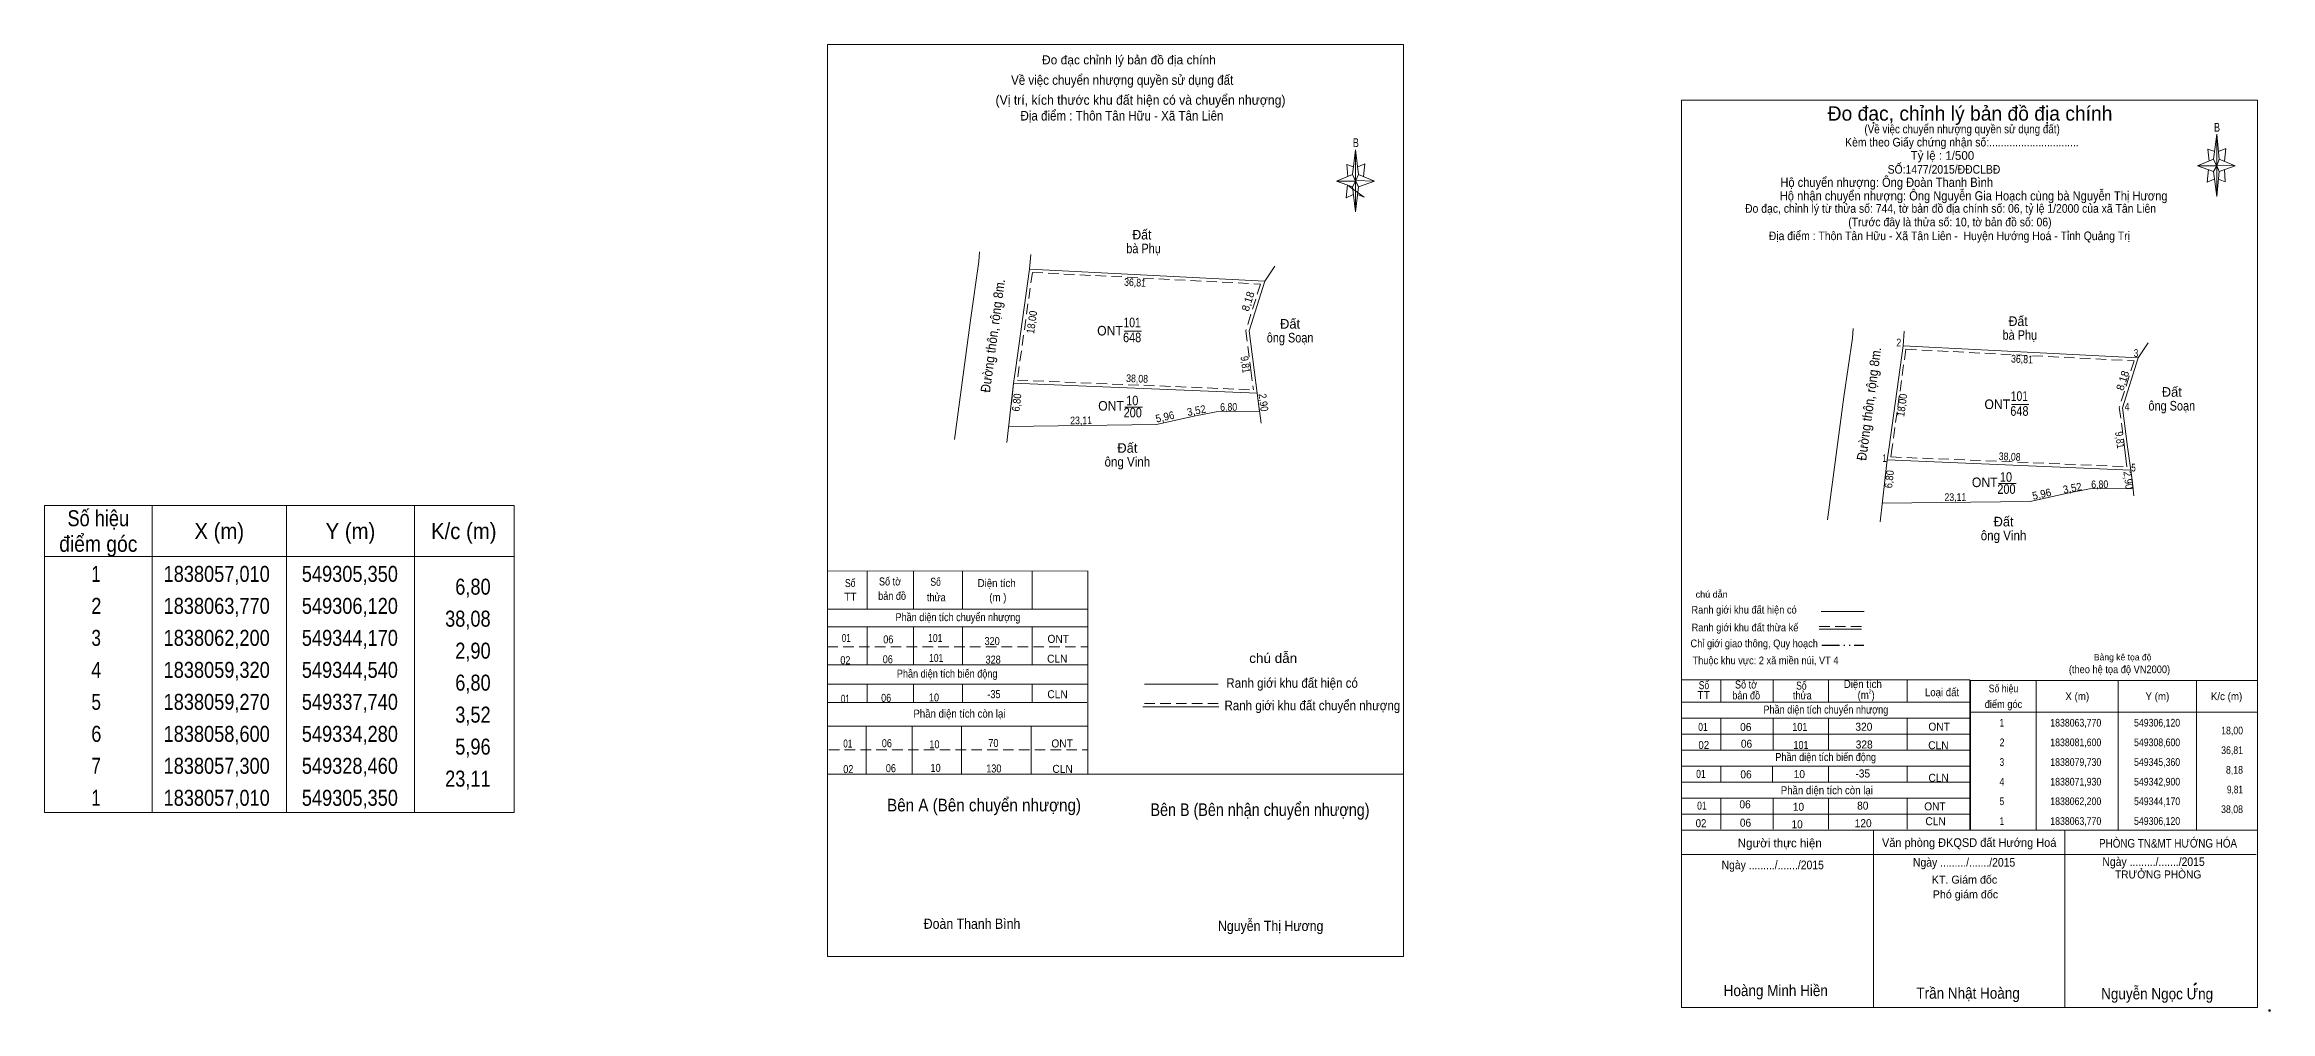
# Model space of a CAD drawing. Header units: metres. Extents: x 549018 to 549836, y 1837975 to 1838129.
# Drawn here: x 549018.2 to 549366, y 1837977.6 to 1838128.7 of the extents above; entities that cross this region are included whole.
import ezdxf
from ezdxf.enums import TextEntityAlignment as Align

# ---------------------------------------------------------------- set-up
doc = ezdxf.new("R2010")
doc.units = ezdxf.units.M
doc.header["$LTSCALE"] = 0.55
doc.header["$PDMODE"] = 32
doc.header["$PDSIZE"] = 0.275
for name, pattern in [('DASH_DOUBLE_DOT', [9.2, 5, -1.2, 0.3, -1.2, 0.3, -1.2]), ('DOTTED', [1.5, 0.3, -1.2]), ('MEDIUM_DASHED', [4.5, 3, -1.5])]:
    doc.linetypes.add(name, pattern=pattern)
for name, color, linetype, lineweight in [('1', 7, 'DOTTED', 13), ('10', 7, 'Continuous', 13), ('12', 7, 'Continuous', 13), ('15', 7, 'Continuous', 13), ('17', 7, 'Continuous', 13), ('18', 7, 'Continuous', 13), ('20', 7, 'Continuous', 13), ('21', 7, 'Continuous', 13), ('23', 7, 'Continuous', 13), ('63', 7, 'Continuous', 13)]:
    doc.layers.add(name, color=color, linetype=linetype, lineweight=lineweight)

msp = doc.modelspace()

# ---------------------------------------------------------------- hatches: boundary and pattern name
at = {"layer": '21'}
msp.add_hatch(color=256, dxfattribs=at).paths.add_polyline_path([(549354.38, 1837981.91), (549354.42, 1837981.94), (549354.43, 1837981.99), (549354.4, 1837982.02), (549354.36, 1837982.04), (549354.32, 1837982.02), (549354.28, 1837982), (549354.01, 1837981.7), (549354.08, 1837981.7)])

# ---------------------------------------------------------------- linework, layer by layer
at = {"layer": '1', "linetype": 'Continuous'}
for points in [[(549169.94, 1838077.86), (549172.13, 1838093.61), (549208.89, 1838091.74), (549206.43, 1838083.94), (549207.22, 1838077.86)], [(549306.41, 1838065.85), (549308.6, 1838081.6), (549345.36, 1838079.73), (549342.9, 1838071.93), (549343.69, 1838065.85)], [(549207.22, 1838077.86), (549207.7, 1838074.21), (549169.65, 1838075.78), (549169.94, 1838077.86)], [(549168.59, 1838066.48), (549169.65, 1838075.78), (549207.7, 1838074.21), (549208.07, 1838071.33), (549201.27, 1838071.28), (549197.81, 1838070.61), (549191.99, 1838069.31), (549168.88, 1838069.02)], [(549305.02, 1838054.11), (549306.12, 1838063.77), (549344.17, 1838062.2), (549344.54, 1838059.32), (549337.74, 1838059.27), (549334.28, 1838058.6), (549328.46, 1838057.3), (549305.35, 1838057.01)], [(549343.69, 1838065.85), (549344.17, 1838062.2), (549306.12, 1838063.77), (549306.41, 1838065.85)]]:
    msp.add_lwpolyline(points, dxfattribs=at)
at = {"layer": '10'}
for p, q in [((549208.89, 1838091.74), (549210.45, 1838094.08)), ((549208.89, 1838091.74), (549210.45, 1838094.08)), ((549208.89, 1838091.74), (549210.45, 1838094.08)), ((549208.89, 1838091.74), (549210.45, 1838094.08)), ((549208.89, 1838091.74), (549210.45, 1838094.08)), ((549208.89, 1838091.74), (549210.45, 1838094.08)), ((549208.89, 1838091.74), (549210.45, 1838094.08)), ((549208.89, 1838091.74), (549210.45, 1838094.08)), ((549208.89, 1838091.74), (549210.45, 1838094.08)), ((549208.89, 1838091.74), (549210.45, 1838094.08)), ((549208.89, 1838091.74), (549210.45, 1838094.08)), ((549208.89, 1838091.74), (549210.45, 1838094.08)), ((549208.89, 1838091.74), (549210.45, 1838094.08)), ((549208.89, 1838091.74), (549210.45, 1838094.08)), ((549208.89, 1838091.74), (549210.45, 1838094.08)), ((549345.36, 1838079.73), (549346.92, 1838082.07)), ((549345.36, 1838079.73), (549346.92, 1838082.07)), ((549345.36, 1838079.73), (549346.92, 1838082.07)), ((549345.36, 1838079.73), (549346.92, 1838082.07)), ((549345.36, 1838079.73), (549346.92, 1838082.07)), ((549345.36, 1838079.73), (549346.92, 1838082.07)), ((549345.36, 1838079.73), (549346.92, 1838082.07)), ((549345.36, 1838079.73), (549346.92, 1838082.07)), ((549345.36, 1838079.73), (549346.92, 1838082.07)), ((549345.36, 1838079.73), (549346.92, 1838082.07)), ((549345.36, 1838079.73), (549346.92, 1838082.07)), ((549345.36, 1838079.73), (549346.92, 1838082.07)), ((549345.36, 1838079.73), (549346.92, 1838082.07)), ((549345.36, 1838079.73), (549346.92, 1838082.07)), ((549345.36, 1838079.73), (549346.92, 1838082.07)), ((549169.65, 1838075.78), (549169.29, 1838072.62)), ((549306.12, 1838063.77), (549305.76, 1838060.61))]:
    msp.add_line(p, q, dxfattribs=at)
at = {"layer": '10', "linetype": 'MEDIUM_DASHED'}
for p, q in [((549172.57, 1838093.09), (549208.21, 1838091.27)), ((549309.04, 1838081.08), (549344.69, 1838079.26))]:
    msp.add_line(p, q, dxfattribs=at)
at = {"layer": '10'}
for points in [[(549172.13, 1838093.61), (549208.89, 1838091.74), (549210.45, 1838094.08)], [(549308.6, 1838081.6), (549345.36, 1838079.73), (549346.92, 1838082.07)]]:
    msp.add_lwpolyline(points, dxfattribs=at)
at = {"layer": '12'}
msp.add_line((549140.55, 1837986.15), (549230.55, 1837986.15), dxfattribs=at)
at = {"layer": '15'}
for p, q in [((549186.93, 1838083.93), (549189.64, 1838083.93)), ((549169.65, 1838075.78), (549207.7, 1838074.21)), ((549187.01, 1838072.05), (549189.79, 1838072.05)), ((549197.81, 1838070.61), (549191.99, 1838069.31)), ((549325.55, 1838072.43), (549328.26, 1838072.43)), ((549168.88, 1838069.02), (549191.99, 1838069.31)), ((549306.12, 1838063.77), (549344.17, 1838062.2)), ((549323.51, 1838060.1), (549326.29, 1838060.1)), ((549305.35, 1838057.01), (549328.46, 1838057.3)), ((549334.28, 1838058.6), (549328.46, 1838057.3))]:
    msp.add_line(p, q, dxfattribs=at)
at = {"layer": '15', "linetype": 'MEDIUM_DASHED'}
for p, q in [((549170.23, 1838076.26), (549207.12, 1838074.73)), ((549306.7, 1838064.25), (549343.59, 1838062.72))]:
    msp.add_line(p, q, dxfattribs=at)
at = {"layer": '15'}
for points in [[(549208.07, 1838071.33), (549201.27, 1838071.28), (549197.81, 1838070.61)], [(549344.54, 1838059.32), (549337.74, 1838059.27), (549334.28, 1838058.6)]]:
    msp.add_lwpolyline(points, dxfattribs=at)
at = {"layer": '17'}
for p, q in [((549140.55, 1837986.15), (549140.55, 1838128.71)), ((549222.61, 1838108.37), (549223.07, 1838112.27)), ((549223.51, 1838108.37), (549226.01, 1838107.37)), ((549222.61, 1838106.47), (549220.11, 1838107.37)), ((549222.03, 1838106.59), (549224.41, 1838104.87)), ((549223.51, 1838106.47), (549223.07, 1838102.57)), ((549224.41, 1838104.87), (549223.37, 1838105.27)), ((549181.29, 1838046.41), (549140.61, 1838046.43)), ((549146.77, 1838046.41), (549146.77, 1838040.45)), ((549153.98, 1838046.41), (549153.98, 1838040.45)), ((549161.65, 1838046.41), (549161.65, 1838040.45)), ((549172.54, 1838046.41), (549172.54, 1838040.45)), ((549181.23, 1838046.41), (549181.23, 1838014.65)), ((549140.61, 1838040.45), (549181.23, 1838040.45)), ((549140.55, 1838037.67), (549181.23, 1838037.67)), ((549146.77, 1838037.67), (549146.77, 1838031.77)), ((549153.98, 1838037.67), (549153.98, 1838031.77)), ((549161.65, 1838037.67), (549161.65, 1838031.77)), ((549172.54, 1838037.67), (549172.54, 1838031.77)), ((549140.61, 1838031.77), (549181.17, 1838031.77)), ((549140.55, 1838028.74), (549181.23, 1838028.74)), ((549146.77, 1838028.74), (549146.77, 1838025.85)), ((549153.98, 1838028.74), (549153.98, 1838025.85)), ((549161.65, 1838028.74), (549161.65, 1838025.85)), ((549172.54, 1838028.74), (549172.54, 1838025.85)), ((549190.09, 1838028.75), (549201.59, 1838028.75)), ((549140.55, 1838025.85), (549181.1, 1838025.85)), ((549189.83, 1838025.21), (549201.73, 1838025.21)), ((549140.55, 1838022.19), (549181.23, 1838022.19)), ((549146.6, 1838022.19), (549146.6, 1838014.65)), ((549153.81, 1838022.19), (549153.81, 1838014.65)), ((549161.48, 1838022.19), (549161.48, 1838014.65)), ((549172.37, 1838022.19), (549172.37, 1838014.65)), ((549140.55, 1838014.65), (549230.55, 1838014.65))]:
    msp.add_line(p, q, dxfattribs=at)
at = {"layer": '17', "linetype": 'MEDIUM_DASHED'}
for p, q in [((549140.55, 1838034.56), (549181.23, 1838034.56)), ((549190.07, 1838025.71), (549201.87, 1838025.71)), ((549140.77, 1838018.45), (549181.23, 1838018.45))]:
    msp.add_line(p, q, dxfattribs=at)
at = {"layer": '17'}
for points in [[(549140.55, 1838128.71), (549230.55, 1838128.71), (549230.55, 1837986.15)], [(549223.07, 1838107.37), (549222.61, 1838108.37), (549220.11, 1838107.37)], [(549222.77, 1838109.57), (549221.71, 1838109.97), (549221.87, 1838108.07)], [(549223.41, 1838109.57), (549224.51, 1838110.07), (549224.31, 1838108.07)], [(549221.81, 1838106.77), (549221.61, 1838104.77), (549222.71, 1838105.27)], [(549223.07, 1838107.37), (549223.51, 1838106.47), (549226.01, 1838107.37)]]:
    msp.add_lwpolyline(points, dxfattribs=at)
for points in [[(549223.07, 1838112.27), (549223.51, 1838108.37), (549223.07, 1838107.37)], [(549223.07, 1838107.37), (549220.11, 1838107.37), (549222.61, 1838108.37), (549223.51, 1838106.47), (549226.01, 1838107.37), (549223.07, 1838107.47)], [(549223.07, 1838107.37), (549223.07, 1838102.57), (549222.57, 1838106.47)]]:
    msp.add_lwpolyline(points, close=True, dxfattribs=at)
at = {"layer": '18'}
for p, q in [((549208.89, 1838091.74), (549206.43, 1838083.94)), ((549208.89, 1838091.74), (549206.43, 1838083.94)), ((549208.89, 1838091.74), (549206.43, 1838083.94)), ((549345.36, 1838079.73), (549342.9, 1838071.93)), ((549345.36, 1838079.73), (549342.9, 1838071.93)), ((549345.36, 1838079.73), (549342.9, 1838071.93))]:
    msp.add_line(p, q, dxfattribs=at)
at = {"layer": '21'}
for p, q in [((549357.11, 1838110.77), (549357.61, 1838114.67)), ((549357.11, 1838108.87), (549354.61, 1838109.77)), ((549358.01, 1838108.87), (549357.61, 1838104.97)), ((549358.01, 1838110.77), (549360.51, 1838109.77)), ((549358.81, 1838109.17), (549358.91, 1838107.27)), ((549358.91, 1838107.27), (549357.91, 1838107.67)), ((549295.81, 1838040.07), (549302.53, 1838040.07)), ((549295.51, 1838037.35), (549302.09, 1838037.35)), ((549273.97, 1838029.41), (549319.05, 1838029.41)), ((549280.15, 1838029.41), (549280.15, 1838025.99)), ((549288.29, 1838029.41), (549288.29, 1838025.91)), ((549296.95, 1838029.41), (549296.95, 1838025.91)), ((549309.25, 1838029.41), (549309.25, 1838025.91)), ((549319.05, 1838029.41), (549319.05, 1838005.91)), ((549273.97, 1838025.91), (549319.05, 1838025.91)), ((549273.97, 1838023.41), (549319.05, 1838023.41)), ((549273.97, 1838020.91), (549319.05, 1838020.91)), ((549280.15, 1838023.41), (549280.15, 1838018.41)), ((549288.29, 1838023.41), (549288.29, 1838018.41)), ((549296.95, 1838023.41), (549296.95, 1838018.41)), ((549309.25, 1838023.41), (549309.25, 1838018.41)), ((549273.97, 1838018.41), (549319.05, 1838018.41)), ((549273.97, 1838015.91), (549319.05, 1838015.91)), ((549280.15, 1838015.91), (549280.15, 1838013.41)), ((549288.19, 1838015.91), (549288.19, 1838013.41)), ((549296.95, 1838015.91), (549296.95, 1838013.41)), ((549309.25, 1838015.91), (549309.25, 1838013.41)), ((549273.97, 1838013.41), (549319.05, 1838013.41)), ((549273.97, 1838010.91), (549319.05, 1838010.91)), ((549280.15, 1838010.91), (549280.15, 1838006.09)), ((549288.29, 1838010.91), (549288.29, 1838006.09)), ((549296.95, 1838010.91), (549296.95, 1838006.09)), ((549309.25, 1838010.91), (549309.25, 1838006.09)), ((549273.97, 1838008.41), (549319.05, 1838008.41)), ((549273.97, 1838005.91), (549363.97, 1838005.91)), ((549303.97, 1838005.91), (549303.97, 1837978.21)), ((549333.87, 1838005.91), (549333.87, 1837978.21)), ((549273.97, 1838002.11), (549363.77, 1838002.11))]:
    msp.add_line(p, q, dxfattribs=at)
at = {"layer": '21', "linetype": 'MEDIUM_DASHED'}
msp.add_line((549295.51, 1838037.75), (549302.3, 1838037.75), dxfattribs=at)
at = {"layer": '21', "linetype": 'DASH_DOUBLE_DOT', "lineweight": 25}
msp.add_line((549295.93, 1838034.81), (549302.47, 1838034.81), dxfattribs=at)
at = {"layer": '21'}
for points in [[(549273.97, 1838120.01), (549363.97, 1838120.01), (549363.97, 1837978.21), (549273.97, 1837978.21)], [(549357.61, 1838114.67), (549358.01, 1838110.77), (549357.61, 1838109.77)], [(549357.61, 1838109.77), (549354.61, 1838109.77), (549357.11, 1838110.77), (549358.01, 1838108.87), (549360.51, 1838109.77), (549357.61, 1838109.87)], [(549357.61, 1838109.77), (549357.61, 1838104.97), (549357.11, 1838108.87)], [(549354.38, 1837981.91), (549354.42, 1837981.94), (549354.43, 1837981.99), (549354.4, 1837982.02), (549354.36, 1837982.04), (549354.32, 1837982.02), (549354.28, 1837982), (549354.01, 1837981.7), (549354.08, 1837981.7)]]:
    msp.add_lwpolyline(points, close=True, dxfattribs=at)
for points in [[(549357.31, 1838111.97), (549356.21, 1838112.37), (549356.41, 1838110.47)], [(549357.91, 1838111.97), (549359.01, 1838112.47), (549358.81, 1838110.47)], [(549357.61, 1838109.77), (549357.11, 1838110.77), (549354.61, 1838109.77)], [(549356.31, 1838109.17), (549356.11, 1838107.17), (549357.21, 1838107.67)], [(549357.61, 1838109.77), (549358.01, 1838108.87), (549360.51, 1838109.77)]]:
    msp.add_lwpolyline(points, dxfattribs=at)
msp.add_point((549365.87, 1837977.71), dxfattribs=at)
at = {"layer": '23'}
for p, q in [((549172.32, 1838095.89), (549172.13, 1838093.61)), ((549172.32, 1838095.89), (549172.13, 1838093.61)), ((549172.32, 1838095.89), (549172.13, 1838093.61)), ((549172.32, 1838095.89), (549172.13, 1838093.61)), ((549308.79, 1838083.88), (549308.6, 1838081.6)), ((549308.79, 1838083.88), (549308.6, 1838081.6)), ((549308.79, 1838083.88), (549308.6, 1838081.6)), ((549308.79, 1838083.88), (549308.6, 1838081.6)), ((549169.94, 1838077.86), (549169.65, 1838075.78))]:
    msp.add_line(p, q, dxfattribs=at)
at = {"layer": '23', "linetype": 'MEDIUM_DASHED'}
msp.add_line((549172.57, 1838093.09), (549170.23, 1838076.26), dxfattribs=at)
at = {"layer": '23'}
for points in [[(549164.33, 1838096.31), (549164.21, 1838094.82), (549162.89, 1838085.64), (549160.39, 1838066.97)], [(549164.33, 1838096.31), (549164.21, 1838094.82), (549162.89, 1838085.64)], [(549164.33, 1838096.31), (549164.21, 1838094.82), (549162.89, 1838085.64)], [(549300.8, 1838084.3), (549300.68, 1838082.81), (549299.36, 1838073.63), (549296.78, 1838054.41)], [(549300.8, 1838084.3), (549300.68, 1838082.81), (549299.36, 1838073.63)], [(549300.8, 1838084.3), (549300.68, 1838082.81), (549299.36, 1838073.63)], [(549308.6, 1838081.6), (549306.41, 1838065.85), (549306.12, 1838063.77)]]:
    msp.add_lwpolyline(points, dxfattribs=at)
at = {"layer": '23', "linetype": 'MEDIUM_DASHED'}
msp.add_lwpolyline([(549309.04, 1838081.08), (549306.91, 1838065.78), (549306.7, 1838064.25)], dxfattribs=at)
at = {"layer": '63'}
for p, q in [((549208.89, 1838091.74), (549210.45, 1838094.08)), ((549208.89, 1838091.74), (549210.45, 1838094.08)), ((549208.89, 1838091.74), (549210.45, 1838094.08)), ((549208.89, 1838091.74), (549210.45, 1838094.08)), ((549208.89, 1838091.74), (549210.45, 1838094.08)), ((549208.89, 1838091.74), (549210.45, 1838094.08)), ((549208.89, 1838091.74), (549210.45, 1838094.08)), ((549208.89, 1838091.74), (549210.45, 1838094.08)), ((549208.89, 1838091.74), (549210.45, 1838094.08)), ((549208.89, 1838091.74), (549210.45, 1838094.08)), ((549208.89, 1838091.74), (549210.45, 1838094.08)), ((549208.89, 1838091.74), (549210.45, 1838094.08)), ((549208.89, 1838091.74), (549206.43, 1838083.94)), ((549208.89, 1838091.74), (549206.43, 1838083.94)), ((549208.89, 1838091.74), (549206.43, 1838083.94)), ((549208.89, 1838091.74), (549206.43, 1838083.94)), ((549208.89, 1838091.74), (549206.43, 1838083.94)), ((549208.89, 1838091.74), (549206.43, 1838083.94)), ((549208.89, 1838091.74), (549206.43, 1838083.94)), ((549208.89, 1838091.74), (549206.43, 1838083.94)), ((549208.89, 1838091.74), (549206.43, 1838083.94)), ((549208.89, 1838091.74), (549206.43, 1838083.94)), ((549208.89, 1838091.74), (549206.43, 1838083.94)), ((549208.89, 1838091.74), (549206.43, 1838083.94)), ((549345.36, 1838079.73), (549346.92, 1838082.07)), ((549345.36, 1838079.73), (549346.92, 1838082.07)), ((549345.36, 1838079.73), (549346.92, 1838082.07)), ((549345.36, 1838079.73), (549346.92, 1838082.07)), ((549345.36, 1838079.73), (549346.92, 1838082.07)), ((549345.36, 1838079.73), (549346.92, 1838082.07)), ((549345.36, 1838079.73), (549346.92, 1838082.07)), ((549345.36, 1838079.73), (549346.92, 1838082.07)), ((549345.36, 1838079.73), (549346.92, 1838082.07)), ((549345.36, 1838079.73), (549346.92, 1838082.07)), ((549345.36, 1838079.73), (549346.92, 1838082.07)), ((549345.36, 1838079.73), (549346.92, 1838082.07)), ((549345.36, 1838079.73), (549342.9, 1838071.93)), ((549345.36, 1838079.73), (549342.9, 1838071.93)), ((549345.36, 1838079.73), (549342.9, 1838071.93)), ((549345.36, 1838079.73), (549342.9, 1838071.93)), ((549345.36, 1838079.73), (549342.9, 1838071.93)), ((549345.36, 1838079.73), (549342.9, 1838071.93)), ((549345.36, 1838079.73), (549342.9, 1838071.93)), ((549345.36, 1838079.73), (549342.9, 1838071.93)), ((549345.36, 1838079.73), (549342.9, 1838071.93)), ((549345.36, 1838079.73), (549342.9, 1838071.93)), ((549345.36, 1838079.73), (549342.9, 1838071.93)), ((549345.36, 1838079.73), (549342.9, 1838071.93)), ((549207.7, 1838074.21), (549207.91, 1838072.62)), ((549207.91, 1838072.62), (549208.3, 1838069.51)), ((549343.19, 1838065.78), (549343.59, 1838062.72)), ((549344.17, 1838062.2), (549344.38, 1838060.61)), ((549344.38, 1838060.61), (549344.68, 1838058.19)), ((549035.04, 1838056.67), (549035.04, 1838008.67)), ((549056.04, 1838056.67), (549056.04, 1838008.67)), ((549076.04, 1838056.67), (549076.04, 1838008.67)), ((549018.24, 1838048.67), (549091.64, 1838048.67)), ((549329.42, 1838029.29), (549329.42, 1838005.93)), ((549342.23, 1838029.29), (549342.23, 1838005.93)), ((549354.45, 1838029.29), (549354.45, 1838005.93)), ((549319.16, 1838024.38), (549363.97, 1838024.38))]:
    msp.add_line(p, q, dxfattribs=at)
at = {"layer": '63', "linetype": 'MEDIUM_DASHED'}
for p, q in [((549208.21, 1838091.27), (549205.92, 1838083.98)), ((549205.92, 1838083.98), (549206.72, 1838077.8)), ((549206.72, 1838077.79), (549207.12, 1838074.73))]:
    msp.add_line(p, q, dxfattribs=at)
at = {"layer": '63'}
for points in [[(549206.43, 1838083.94), (549207.22, 1838077.86), (549207.7, 1838074.21)], [(549342.9, 1838071.93), (549343.69, 1838065.85), (549344.17, 1838062.2)]]:
    msp.add_lwpolyline(points, dxfattribs=at)
at = {"layer": '63', "linetype": 'MEDIUM_DASHED'}
msp.add_lwpolyline([(549344.69, 1838079.26), (549342.39, 1838071.97), (549343.19, 1838065.79)], dxfattribs=at)
at = {"layer": '63'}
for points in [[(549018.24, 1838056.67), (549091.64, 1838056.67), (549091.64, 1838008.67), (549018.24, 1838008.67)], [(549319.16, 1838029.29), (549363.97, 1838029.29), (549363.97, 1838005.93), (549319.16, 1838005.93)]]:
    msp.add_lwpolyline(points, close=True, dxfattribs=at)

# ---------------------------------------------------------------- texts
at = {"layer": '1'}
for s, width, p in [('ONT', 0.95, (549184.71, 1838083.23)), ('648', 0.85, (549188.16, 1838082.18)), ('101', 0.8, (549188.16, 1838084.51)), ('ONT', 0.95, (549184.87, 1838071.48)), ('10', 0.85, (549188.18, 1838072.31)), ('ONT', 0.95, (549323.33, 1838071.73)), ('101', 0.8, (549326.78, 1838073.01)), ('200', 0.85, (549188.255, 1838070.43)), ('648', 0.85, (549326.78, 1838070.68)), ('ONT', 0.95, (549321.37, 1838059.53)), ('200', 0.85, (549324.755, 1838058.48)), ('10', 0.85, (549324.68, 1838060.36))]:
    msp.add_text(s, height=1.5, dxfattribs=dict(at, width=width)).set_placement(p, align=Align.CENTER)
at = {"layer": '15'}
for s, width, p in [('bà Phụ', 0.85, (549189.95, 1838096.08)), ('Đất ', 0.95, (549189.95, 1838098.24)), ('ông Soạn', 0.85, (549212.84, 1838082.14)), ('bà Phụ', 0.85, (549326.85, 1838082.56)), ('Đất ', 0.95, (549326.85, 1838084.72)), ('ông Soạn', 0.85, (549350.59, 1838071.5)), ('ông Vinh', 0.9, (549187.415, 1838062.74)), ('ông Vinh', 0.9, (549324.305, 1838051.23))]:
    msp.add_text(s, height=1.5, dxfattribs=dict(at, width=width)).set_placement(p, align=Align.CENTER)
at = {"layer": '15', "width": 0.9}
for p in [(549167.13, 1838083.09), (549304.02, 1838072.45)]:
    msp.add_text('Đường thôn, rộng 8m.', height=1.5, rotation=82.364, dxfattribs=at).set_placement(p, align=Align.CENTER)
at = {"layer": '15'}
for p in [(549212.84, 1838084.3), (549350.59, 1838073.66), (549187.42, 1838064.9), (549324.31, 1838053.39)]:
    msp.add_text('Đất', height=1.5, dxfattribs=at).set_placement(p, align=Align.CENTER)
at = {"layer": '17'}
msp.add_text('Đo đạc chỉnh lý bản đồ địa chính', height=1.4, dxfattribs=at).set_placement((549187.66, 1838125.61), align=Align.CENTER)
for s, height, width, p in [('Về việc chuyển nhượng quyền sử dụng đất', 1.5, 0.9, (549186.605, 1838122.41)), ('B', 1.378, 0.75, (549223.12, 1838112.67)), ('Số', 1.25, 0.8, (549144.12, 1838043.91)), ('Số tờ', 1.25, 0.85, (549150.335, 1838044.16)), ('Số', 1.25, 0.8, (549157.46, 1838044.11)), ('Diện tích', 1.25, 0.9, (549166.995, 1838043.91)), ('TT', 1.25, 0.95, (549144.15, 1838041.77)), ('bản đồ', 1.25, 0.85, (549150.66, 1838041.91)), ('thửa', 1.25, 0.85, (549157.57, 1838041.69)), ('(m )', 1.25, 0.9, (549167.185, 1838041.69)), ('Phần diện tích chuyển nhượng', 1.25, 0.85, (549160.94, 1838038.58)), ('01', 1.25, 0.75, (549143.495, 1838035.33)), ('06', 1.25, 0.85, (549150.07, 1838035.11)), ('101', 1.25, 0.8, (549157.4, 1838035.33)), ('320', 1.25, 0.85, (549166.29, 1838034.85)), ('ONT', 1.25, 0.95, (549176.61, 1838035.19)), ('02', 1.25, 0.85, (549143.36, 1838031.85)), ('06', 1.25, 0.85, (549149.99, 1838032)), ('101', 1.25, 0.8, (549157.55, 1838032.21)), ('328', 1.25, 0.85, (549166.445, 1838031.95)), ('CLN', 1.25, 0.95, (549176.465, 1838032.09)), ('chú dẫn', 1.5, 1.05, (549210.2, 1838032.05)), ('Phần diện tích biến động', 1.25, 0.85, (549159.265, 1838029.76)), ('-35', 1.25, 0.85, (549166.57, 1838026.55)), ('CLN', 1.25, 0.95, (549176.505, 1838026.54)), ('Ranh giới khu đất hiện có ', 1.5, 0.9, (549213.405, 1838028.17)), ('01', 1.25, 0.75, (549143.355, 1838025.82)), ('06', 1.25, 0.85, (549149.73, 1838025.97)), ('Phần diện tích còn lại', 1.25, 0.9, (549161.18, 1838023.51)), ('10', 1.25, 0.85, (549157.205, 1838026.03)), ('Ranh giới khu đất chuyển nhượng', 1.5, 0.9, (549216.32, 1838024.66)), ('01', 1.25, 0.75, (549143.735, 1838018.83)), ('06', 1.25, 0.85, (549149.84, 1838018.88)), ('10', 1.25, 0.85, (549157.275, 1838018.71)), ('70', 1.25, 0.85, (549166.485, 1838018.91)), ('ONT', 1.25, 0.95, (549177.22, 1838018.84)), ('02', 1.25, 0.85, (549143.82, 1838014.83)), ('06', 1.25, 0.85, (549150.47, 1838014.98)), ('10', 1.25, 0.85, (549157.455, 1838015.03)), ('130', 1.25, 0.85, (549166.55, 1838014.93)), ('CLN', 1.25, 0.95, (549177.295, 1838014.87)), ('Bên A (Bên chuyển nhượng)', 1.97, 0.9, (549165.025, 1838008.85)), ('Bên B (Bên nhận chuyển nhượng)', 1.97, 0.85, (549208.14, 1838008.13)), ('Đoàn Thanh Bình', 1.6, 0.9, (549163.15, 1837990.49)), ('Nguyễn Thị Hương', 1.6, 0.9, (549209.805, 1837990.15))]:
    msp.add_text(s, height=height, dxfattribs=dict(at, width=width)).set_placement(p, align=Align.CENTER)
at = {"layer": '17', "width": 0.95}
msp.add_text('(Vị trí, kích thước khu đất hiện có và chuyển nhượng)', height=1.5, dxfattribs=at).set_placement((549166.82, 1838119.29))
at = {"layer": '20', "width": 0.9}
msp.add_text('Địa điểm : Thôn Tân Hữu - Xã Tân Liên', height=1.5, dxfattribs=at).set_placement((549186.57, 1838116.83), align=Align.CENTER)
at = {"layer": '21'}
for s, height, p in [('Đo đạc, chỉnh lý bản đồ địa chính', 2.25, (549319.07, 1838116.81)), ('Tỷ lệ : 1/500', 1.35, (549314.755, 1838110.69)), ('Bảng kê tọa độ', 1, (549342.915, 1838032.45)), ('Người thực hiện', 1.35, (549289.34, 1838003.23)), ('KT. Giám đốc', 1.25, (549318.205, 1837997.56)), ('Phó giám đốc', 1.25, (549318.35, 1837995.26))]:
    msp.add_text(s, height=height, dxfattribs=at).set_placement(p, align=Align.CENTER)
for s, height, width, p in [('(Về việc chuyển nhượng quyền sử dụng đất)', 1.35, 0.85, (549317.83, 1838114.83)), ('B', 1.378, 0.75, (549357.66, 1838115.07)), ('Kèm theo Giấy chứng nhận số:...............................', 1.35, 0.9, (549317.8, 1838112.77)), ('SỐ:1477/2015/ĐĐCLBĐ', 1.35, 0.9, (549315, 1838108.52)), ('Đo đạc, chỉnh lý từ thửa số: 744, tờ bản đồ địa chính số: 06, tỷ lệ 1/2000 của xã Tân Liên', 1.35, 0.9, (549316.025, 1838102.41)), ('(Trước đây là thửa số: 10, tờ bản đồ số: 06)', 1.35, 0.9, (549315.925, 1838100.29)), ('Địa điểm : Thôn Tân Hữu - Xã Tân Liên -  Huyện Hướng Hoá - Tỉnh Quảng Trị ', 1.35, 0.9, (549316.065, 1838098.13)), ('chú dẫn', 0.9998, 1.05, (549278.7, 1838042.27)), ('Ranh giới khu đất hiện có ', 1.2, 0.9, (549283.965, 1838039.77)), ('Ranh giới khu đất thừa kế', 1.2, 0.9, (549283.905, 1838036.99)), ('Chỉ giới giao thông, Quy hoạch', 1.2, 0.9, (549285.35, 1838034.51)), ('Thuộc khu vực: 2 xã miền núi, VT 4', 1.2, 0.9, (549287.11, 1838031.85)), ('(theo hệ tọa độ VN2000)', 1.2, 0.9, (549342.42, 1838030.45)), ('Số', 1.25, 0.8, (549277.5, 1838027.95)), ('bản đồ', 1.25, 0.85, (549284.1, 1838026.35)), ('Số tờ', 1.25, 0.85, (549284.075, 1838028.05)), ('Số', 1.25, 0.8, (549292.72, 1838027.88)), ('Diện tích', 1.25, 0.9, (549302.315, 1838028.13)), ('2', 0.625, 0.8, (549303.45, 1838027.3)), ('Loại đất', 1.25, 0.9, (549314.695, 1838026.85)), ('TT', 1.25, 0.95, (549277.45, 1838026.41)), ('Phần diện tích chuyển nhượng', 1.25, 0.85, (549296.54, 1838024.14)), ('thửa', 1.25, 0.85, (549292.87, 1838026.35)), ('(m )', 1.25, 0.9, (549302.835, 1838026.42)), ('01', 1.25, 0.8, (549277.345, 1838021.43)), ('06', 1.25, 0.95, (549284.03, 1838021.41)), ('101', 1.25, 0.85, (549292.48, 1838021.43)), ('320', 1.25, 0.95, (549302.485, 1838021.45)), ('ONT', 1.25, 0.95, (549314.24, 1838021.47)), ('02', 1.25, 0.9, (549277.47, 1838018.6)), ('06', 1.25, 0.95, (549284.15, 1838018.8)), ('Phần diện tích biến động', 1.25, 0.85, (549296.515, 1838016.72)), ('101', 1.25, 0.85, (549292.66, 1838018.6)), ('328', 1.25, 0.95, (549302.535, 1838018.68)), ('CLN', 1.25, 0.95, (549314.125, 1838018.56)), ('01', 1.25, 0.8, (549277.025, 1838014.09)), ('06', 1.25, 0.95, (549284.07, 1838014.01)), ('10', 1.25, 0.95, (549292.4, 1838014.05)), ('-35', 1.25, 0.95, (549302.305, 1838014.15)), ('CLN', 1.25, 0.95, (549314.165, 1838013.47)), ('01', 1.25, 0.8, (549277.175, 1838009.12)), ('06', 1.25, 0.95, (549283.92, 1838009.33)), ('Phần diện tích còn lại', 1.25, 0.9, (549296.69, 1838011.53)), ('80', 1.25, 0.95, (549302.31, 1838009.12)), ('02', 1.25, 0.9, (549277.04, 1838006.38)), ('06', 1.25, 0.95, (549283.99, 1838006.45)), ('10', 1.25, 0.95, (549292.05, 1838006.21)), ('10', 1.25, 0.95, (549292.26, 1838008.94)), ('120', 1.25, 0.95, (549302.375, 1838006.38)), ('ONT', 1.25, 0.95, (549313.59, 1838009.01)), ('CLN', 1.25, 0.95, (549313.685, 1838006.69)), ('Văn phòng ĐKQSD đất Hướng Hoá', 1.35, 0.95, (549318.935, 1838003.3)), ('PHÒNG TN&MT HƯỚNG HÓA', 1.35, 0.85, (549350.005, 1838003.19)), ('Ngày ........./......./2015', 1.35, 0.9, (549288.24, 1837999.81)), ('Ngày ........./......./2015', 1.35, 0.9, (549318.14, 1838000.21)), ('Ngày ........./......./2015', 1.35, 0.9, (549347.74, 1838000.31)), ('TRƯỞNG PHÒNG', 1.25, 0.95, (549348.455, 1837998.37)), ('Hoàng Minh Hiền', 1.75, 0.9, (549288.72, 1837979.98)), ('Trần Nhật Hoàng', 1.75, 0.9, (549318.765, 1837979.57)), ('Nguyễn Ngọc Ưng', 1.75, 0.9, (549348.3, 1837979.47))]:
    msp.add_text(s, height=height, dxfattribs=dict(at, width=width)).set_placement(p, align=Align.CENTER)
at = {"layer": '21', "width": 0.9}
for s, p in [('Hộ chuyển nhượng: Ông Đoàn Thanh Bình', (549289.44, 1838106.45)), ('Hộ nhận chuyển nhượng: Ông Nguyễn Gia Hoạch cùng bà Nguyễn Thị Hương', (549289.35, 1838104.34))]:
    msp.add_text(s, height=1.44, dxfattribs=at).set_placement(p)
at = {"layer": '63'}
for s, rotation, width, p in [('36,81', 357.088, 0.85, (549188.59, 1838090.923)), ('18,00', 82.081, 0.9, (549173.082, 1838085.222)), ('9,81', 277.436, 0.85, (549205.267, 1838078.608)), ('36,81', 357.088, 0.85, (549327.159, 1838078.933)), ('38,08', 357.637, 0.85, (549188.915, 1838075.898)), ('6,80', 83.502, 0.9, (549170.71, 1838072.697)), ('2,90', 277.321, 0.9, (549208.092, 1838072.687)), ('18,00', 82.081, 0.9, (549309.022, 1838072.262)), ('23,11', 0.719, 0.85, (549180.198, 1838069.361)), ('5,96', 12.591, 0.95, (549193.414, 1838069.933)), ('3,52', 10.959, 0.95, (549198.316, 1838070.918)), ('6,80', 0.421, 0.85, (549203.246, 1838071.46)), ('9,81', 277.436, 0.85, (549341.897, 1838066.828)), ('38,08', 357.637, 0.85, (549325.24, 1838063.698)), ('6,80', 83.502, 0.9, (549307.04, 1838060.707)), ('5,96', 12.591, 0.95, (549330.394, 1838057.863)), ('3,52', 10.959, 0.95, (549335.166, 1838058.798)), ('6,80', 0.421, 0.85, (549339.336, 1838059.37)), ('2,90', 277.321, 0.9, (549343.212, 1838060.546)), ('23,11', 0.719, 0.85, (549316.787, 1838057.371))]:
    msp.add_text(s, height=1.2, rotation=rotation, dxfattribs=dict(at, width=width)).set_placement(p, align=Align.CENTER)
for p in [(549206.827, 1838088.39), (549343.477, 1838076.009)]:
    msp.add_text('8,18', height=1.2, rotation=72.496, dxfattribs=at).set_placement(p, align=Align.CENTER)
for s, height, width, p in [(' 2', 1.2, 0.85, (549308.32, 1838081.53)), (' 3', 1.2, 0.8, (549345.36, 1838079.88)), (' 4', 1.2, 0.85, (549343.98, 1838071.5)), (' 1', 1.2, 0.75, (549306.05, 1838063.46)), (' 5', 1.2, 0.8, (549344.97, 1838061.98)), ('6,80', 2.5, 0.85, (549087.94, 1838042.72)), ('38,08', 2.5, 0.85, (549087.94, 1838037.72)), ('2,90', 2.5, 0.85, (549087.94, 1838032.72)), ('6,80', 2.5, 0.85, (549087.94, 1838027.72)), ('3,52', 2.5, 0.85, (549087.94, 1838022.72)), ('18,00', 1.2, 0.85, (549361.72, 1838020.89)), ('5,96', 2.5, 0.85, (549087.94, 1838017.72)), ('36,81', 1.2, 0.85, (549361.72, 1838017.81)), ('23,11', 2.5, 0.85, (549087.94, 1838012.72)), ('8,18', 1.2, 0.85, (549361.71, 1838014.74)), ('9,81', 1.2, 0.8, (549361.71, 1838011.67)), ('38,08', 1.2, 0.85, (549361.71, 1838008.59))]:
    msp.add_text(s, height=height, dxfattribs=dict(at, width=width)).set_placement(p, align=Align.RIGHT)
for s, height, width, p in [('Số hiệu', 2.5, 0.85, (549026.64, 1838053.42)), ('điểm góc', 2.5, 0.9, (549026.64, 1838049.42)), ('X (m)', 2.5, 0.95, (549045.54, 1838051.42)), ('Y (m)', 2.5, 0.95, (549066.035, 1838051.42)), ('K/c (m)', 2.5, 0.95, (549083.74, 1838051.42)), (' 1', 2.5, 0.75, (549025.935, 1838044.72)), ('1838057,010', 2.5, 0.85, (549045.14, 1838044.72)), ('549305,350', 2.5, 0.85, (549065.945, 1838044.72)), (' 2', 2.5, 0.85, (549025.94, 1838039.72)), ('1838063,770', 2.5, 0.85, (549045.14, 1838039.72)), ('549306,120', 2.5, 0.85, (549065.945, 1838039.72)), (' 3', 2.5, 0.8, (549025.94, 1838034.72)), ('1838062,200', 2.5, 0.85, (549045.14, 1838034.72)), ('549344,170', 2.5, 0.85, (549065.945, 1838034.72)), (' 4', 2.5, 0.85, (549025.935, 1838029.72)), ('1838059,320', 2.5, 0.85, (549045.14, 1838029.72)), ('549344,540', 2.5, 0.85, (549065.945, 1838029.72)), ('Số hiệu', 1.2, 0.85, (549324.295, 1838027.46)), (' 5', 2.5, 0.8, (549025.94, 1838024.72)), ('1838059,270', 2.5, 0.85, (549045.14, 1838024.72)), ('549337,740', 2.5, 0.85, (549065.945, 1838024.72)), ('điểm góc', 1.2, 0.9, (549324.295, 1838025.01)), ('X (m)', 1.2, 0.95, (549335.825, 1838026.24)), ('Y (m)', 1.2, 0.95, (549348.34, 1838026.24)), ('K/c (m)', 1.2, 0.95, (549359.145, 1838026.24)), (' 6', 2.5, 0.85, (549025.94, 1838019.72)), ('1838058,600', 2.5, 0.85, (549045.14, 1838019.72)), ('549334,280', 2.5, 0.85, (549065.945, 1838019.72)), (' 1', 1.2, 0.75, (549323.87, 1838022.11)), ('1838063,770', 1.2, 0.85, (549335.59, 1838022.11)), ('549306,120', 1.2, 0.85, (549348.295, 1838022.11)), (' 2', 1.2, 0.85, (549323.88, 1838019.04)), ('1838081,600', 1.2, 0.85, (549335.59, 1838019.04)), ('549308,600', 1.2, 0.85, (549348.295, 1838019.04)), (' 7', 2.5, 0.8, (549025.94, 1838014.72)), ('1838057,300', 2.5, 0.85, (549045.14, 1838014.72)), ('549328,460', 2.5, 0.85, (549065.945, 1838014.72)), (' 4', 1.2, 0.85, (549323.865, 1838012.89)), (' 3', 1.2, 0.8, (549323.865, 1838015.96)), ('1838079,730', 1.2, 0.85, (549335.59, 1838015.96)), ('1838071,930', 1.2, 0.85, (549335.59, 1838012.89)), ('549345,360', 1.2, 0.85, (549348.295, 1838015.96)), ('549342,900', 1.2, 0.85, (549348.295, 1838012.89)), (' 1', 2.5, 0.75, (549025.935, 1838009.72)), ('1838057,010', 2.5, 0.85, (549045.14, 1838009.72)), ('549305,350', 2.5, 0.85, (549065.945, 1838009.72)), (' 5', 1.2, 0.8, (549323.87, 1838009.83)), ('1838062,200', 1.2, 0.85, (549335.59, 1838009.83)), ('549344,170', 1.2, 0.85, (549348.295, 1838009.83)), (' 1', 1.2, 0.75, (549323.87, 1838006.74)), ('1838063,770', 1.2, 0.85, (549335.59, 1838006.74)), ('549306,120', 1.2, 0.85, (549348.295, 1838006.74))]:
    msp.add_text(s, height=height, dxfattribs=dict(at, width=width)).set_placement(p, align=Align.CENTER)

doc.saveas('drawing.dxf')
